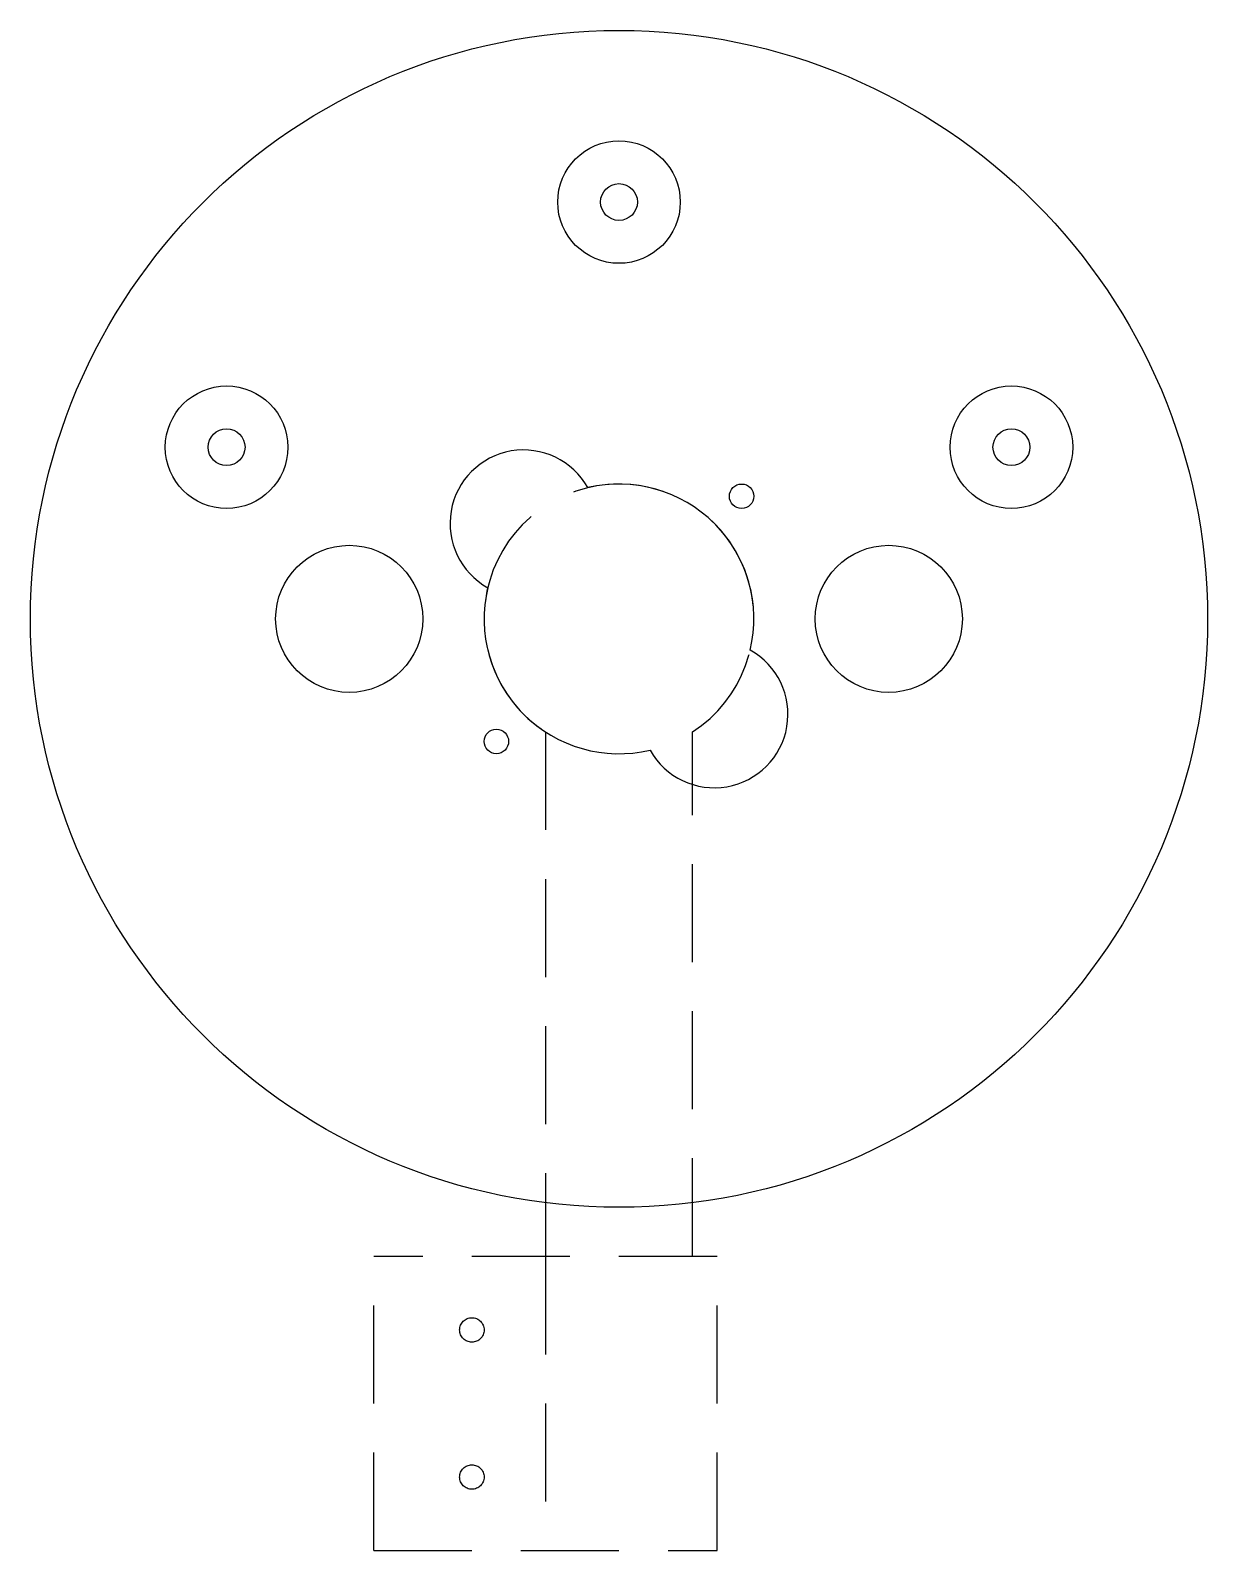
# Model space of a CAD drawing. Header units: inches. Extents: x -1.5 to 1.5, y -2.38 to 1.5.
import ezdxf

# ---------------------------------------------------------------- set-up
doc = ezdxf.new("R2010")
doc.units = ezdxf.units.IN
doc.header["$MEASUREMENT"] = 0
doc.linetypes.add('DASHED', pattern=[0.375, 0.25, -0.125])
for name, color, linetype in [('Bottom', 5, 'DASHED'), ('BottomPilot - 1-16 in mill (Drill 3-8 in deep) - (1-16 in)', 4, 'DASHED'), ('Hole - 1-4 in mill (Pocket)', 3, 'Continuous'), ('Hole - 3-32 in mill (Drill) - (3-32 in)', 3, 'Continuous'), ('Top', 7, 'Continuous'), ('TopPilot - 1-16 in mill (Drill 3-8 in deep) - (1-16 in)', 6, 'Continuous'), ('TopPilot - 1-4 in mill (Pocket 1-16 in deep) - (5-16 in)', 6, 'Continuous')]:
    doc.layers.add(name, color=color, linetype=linetype)

msp = doc.modelspace()

# ---------------------------------------------------------------- linework, layer by layer
at = {"layer": 'Bottom'}
for p, q in [((-0.625, -2.375), (-0.625, -1.625)), ((0.25, -1.625), (-0.625, -1.625)), ((0.25, -2.375), (0.25, -1.625)), ((-0.625, -2.375), (0.25, -2.375))]:
    msp.add_line(p, q, dxfattribs=at)
msp.add_lwpolyline([(0.1875, -1.625), (0.1875, -0.2881, 3.369924), (-0.1875, -0.2881), (-0.1875, -1.625), (-0.1875, -2.375)], format="xyb", dxfattribs=at)
at = {"layer": 'BottomPilot - 1-16 in mill (Drill 3-8 in deep) - (1-16 in)'}
for centre in [(-0.375, -1.8125), (-0.375, -2.1875)]:
    msp.add_circle(centre, 0.0312, dxfattribs=at)
at = {"layer": 'Hole - 1-4 in mill (Pocket)'}
msp.add_lwpolyline([(-0.3345, 0.0794, 0.558272), (0.0794, -0.3345, 1.322876), (0.3345, -0.0794, 0.558272), (-0.0794, 0.3345, 1.322876)], format="xyb", close=True, dxfattribs=at)
for centre in [(-0.6875, 0), (0.6875, 0)]:
    msp.add_circle(centre, 0.1875, dxfattribs=at)
at = {"layer": 'Hole - 3-32 in mill (Drill) - (3-32 in)'}
for centre in [(0, 1.0625), (-1, 0.4375), (1, 0.4375)]:
    msp.add_circle(centre, 0.0469, dxfattribs=at)
at = {"layer": 'Top'}
msp.add_circle((0, 0), 1.5, dxfattribs=at)
at = {"layer": 'TopPilot - 1-16 in mill (Drill 3-8 in deep) - (1-16 in)'}
for centre in [(0.3125, 0.3125), (-0.3125, -0.3125)]:
    msp.add_circle(centre, 0.0312, dxfattribs=at)
at = {"layer": 'TopPilot - 1-4 in mill (Pocket 1-16 in deep) - (5-16 in)'}
for centre in [(0, 1.0625), (-1, 0.4375), (1, 0.4375)]:
    msp.add_circle(centre, 0.1562, dxfattribs=at)

doc.saveas('drawing.dxf')
